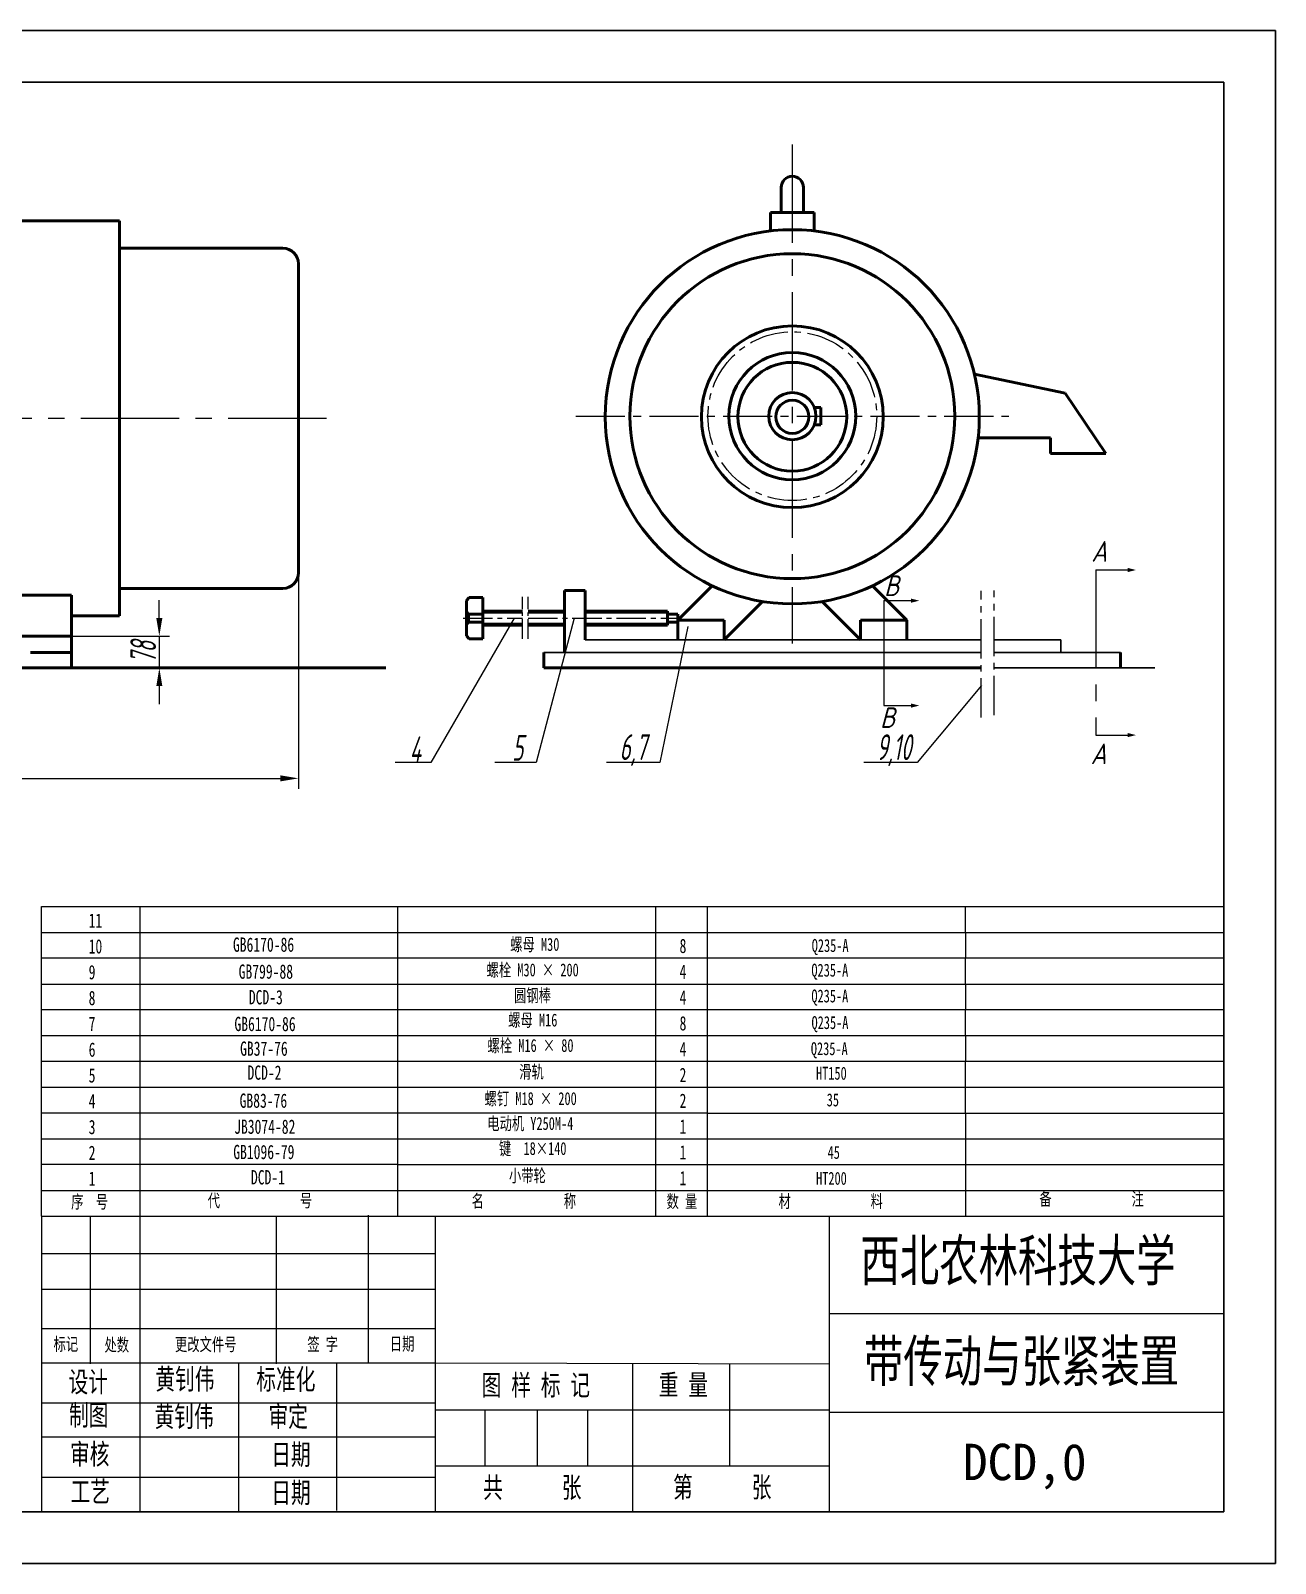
# Model space of a CAD drawing. Header units: millimetres. Extents: x 5619231 to 5619651, y 2498045 to 2498342.
# Drawn here: x 5619410.2 to 5619651.5, y 2498045.2 to 2498342.2 of the extents above; entities that cross this region are included whole.
import ezdxf

# ---------------------------------------------------------------- set-up
doc = ezdxf.new("R2010")
doc.units = ezdxf.units.MM
doc.linetypes.add('CENTER2', pattern=[28.575, 19.05, -3.175, 3.175, -3.175])
doc.layers.add('点画线', color=7, linetype='CENTER2')
doc.layers.add('细实线', color=7, linetype='Continuous')
doc.layers.add('粗实线', color=7, linetype='Continuous', lineweight=50)
doc.styles.add('仿宋6', font='', dxfattribs={"width": 0.7, "height": 4})
doc.styles.add('字母和数字', font='gbeitc.shx', dxfattribs={"width": 0.7, "height": 5})
doc.styles.add('工程字', font='', dxfattribs={"width": 0.7, "height": 2.5})
doc.styles.add('文字', font='', dxfattribs={"width": 0.7})
doc.styles.add('样式 1', font='times.ttf', dxfattribs={"height": 4})
doc.styles.get('仿宋6').set_extended_font_data('FangSong')
doc.styles.get('工程字').set_extended_font_data('FangSong')
doc.styles.get('文字').set_extended_font_data('FangSong')
doc.dimstyles.new('直线', dxfattribs={"dimtxt": 5, "dimasz": 3.5, "dimexe": 2, "dimexo": 0, "dimtad": 1, "dimtxsty": '字母和数字', "dimcen": 2.5, "dimadec": 0, "dimazin": 0, "dimtfac": 1, "dimtmove": 0, "dimatfit": 3, "dimfxl": 1, "dimarcsym": 0})

# ---------------------------------------------------------------- blocks, each defined once
blk = doc.blocks.new('*D8')
at = {"layer": 'Defpoints', "color": 0, "transparency": 16777216}
for p in [(5619304.22, 2498239.35), (5619462.09, 2498239.35), (5619462.09, 2498197.33)]:
    blk.add_point(p, dxfattribs=at)
at = {"layer": '细实线', "color": 0, "lineweight": -2, "transparency": 16777216}
for p, q in [((5619304.22, 2498239.35), (5619304.22, 2498195.33)), ((5619462.09, 2498239.35), (5619462.09, 2498195.33)), ((5619307.72, 2498197.33), (5619458.59, 2498197.33))]:
    blk.add_line(p, q, dxfattribs=at)
at = {"layer": '细实线', "color": 0, "transparency": 16777216}
for points in [[(5619307.72, 2498197.92), (5619307.72, 2498196.75), (5619304.22, 2498197.33)], [(5619458.59, 2498197.92), (5619458.59, 2498196.75), (5619462.09, 2498197.33)]]:
    blk.add_solid(points, dxfattribs=at)
at = {"layer": '细实线', "color": 0, "transparency": 16777216, "insert": (5619383.16, 2498200.46), "char_height": 5, "attachment_point": 5, "style": '字母和数字'}
blk.add_mtext('908', dxfattribs=at)
blk = doc.blocks.new('*D9')
at = {"layer": 'Defpoints', "color": 0, "transparency": 16777216}
for p in [(5619418.08, 2498224.89), (5619418.08, 2498218.72), (5619435.12, 2498218.72)]:
    blk.add_point(p, dxfattribs=at)
at = {"layer": '细实线', "color": 0, "lineweight": -2, "transparency": 16777216}
for p, q in [((5619435.12, 2498228.39), (5619435.12, 2498231.89)), ((5619418.08, 2498224.89), (5619437.12, 2498224.89)), ((5619435.12, 2498224.89), (5619435.12, 2498218.72)), ((5619418.08, 2498218.72), (5619437.12, 2498218.72)), ((5619435.12, 2498215.22), (5619435.12, 2498211.72))]:
    blk.add_line(p, q, dxfattribs=at)
at = {"layer": '细实线', "color": 0, "transparency": 16777216}
for points in [[(5619434.54, 2498228.39), (5619435.71, 2498228.39), (5619435.12, 2498224.89)], [(5619434.54, 2498215.22), (5619435.71, 2498215.22), (5619435.12, 2498218.72)]]:
    blk.add_solid(points, dxfattribs=at)
at = {"layer": '细实线', "color": 0, "transparency": 16777216, "insert": (5619432, 2498221.81), "char_height": 5, "attachment_point": 5, "rotation": 90, "style": '字母和数字'}
blk.add_mtext('78', dxfattribs=at)

msp = doc.modelspace()

# ---------------------------------------------------------------- linework, layer by layer
at = {"layer": '点画线'}
for p, q in [((5619557.827, 2498320.132), (5619557.827, 2498223.466)), ((5619305.612, 2498267.105), (5619469.652, 2498267.105)), ((5619616.662, 2498237.713), (5619616.662, 2498205.713))]:
    msp.add_line(p, q, dxfattribs=at)
at = {"layer": '点画线', "ltscale": 0.5}
msp.add_line((5619515.832, 2498267.515), (5619599.821, 2498267.515), dxfattribs=at)
at = {"layer": '点画线', "color": 0, "linetype": 'CENTER2', "lineweight": -3, "ltscale": 0.4}
for p, q in [((5619594.46, 2498209.136), (5619594.46, 2498233.662)), ((5619596.933, 2498209.56), (5619596.933, 2498233.713))]:
    msp.add_line(p, q, dxfattribs=at)
at = {"layer": '点画线', "color": 0, "linetype": 'CENTER2', "ltscale": 0.2}
for p, q in [((5619505.512, 2498224.377), (5619505.512, 2498232.51)), ((5619506.594, 2498224.379), (5619506.594, 2498232.512))]:
    msp.add_line(p, q, dxfattribs=at)
at = {"layer": '点画线', "color": 0, "linetype": 'CENTER2', "ltscale": 0.3}
for p, q in [((5619493.99, 2498228.379), (5619505.512, 2498228.379)), ((5619506.594, 2498228.379), (5619535.641, 2498228.379))]:
    msp.add_line(p, q, dxfattribs=at)
at = {"layer": '点画线', "ltscale": 0.4}
msp.add_circle((5619557.827, 2498267.515), 16.355, dxfattribs=at)
at = {"layer": '粗实线', "color": 0, "linetype": 'ByBlock', "lineweight": 30}
for p, q in [((5619651.46, 2498342.219), (5619231.46, 2498342.219)), ((5619651.46, 2498045.219), (5619651.46, 2498342.219)), ((5619441.46, 2498332.219), (5619256.46, 2498332.219)), ((5619641.46, 2498332.219), (5619441.46, 2498332.219)), ((5619641.46, 2498193.719), (5619641.46, 2498332.219)), ((5619594.46, 2498221.713), (5619509.641, 2498221.713)), ((5619517.641, 2498224.162), (5619594.46, 2498224.162)), ((5619596.933, 2498224.162), (5619609.896, 2498224.162)), ((5619621.469, 2498221.713), (5619596.933, 2498221.713)), ((5619609.896, 2498221.713), (5619609.896, 2498224.162)), ((5619596.933, 2498218.718), (5619628.103, 2498218.718)), ((5619641.46, 2498055.219), (5619641.46, 2498193.719)), ((5619441.46, 2498055.219), (5619256.46, 2498055.219)), ((5619441.46, 2498055.219), (5619641.46, 2498055.219)), ((5619231.46, 2498045.219), (5619651.46, 2498045.219))]:
    msp.add_line(p, q, dxfattribs=at)
at = {"layer": '粗实线'}
for p, q in [((5619555.666, 2498307.007), (5619555.666, 2498311.847)), ((5619559.987, 2498307.007), (5619559.987, 2498311.847)), ((5619427.407, 2498305.358), (5619345.388, 2498305.358)), ((5619427.407, 2498305.358), (5619427.407, 2498228.851)), ((5619553.611, 2498307.007), (5619553.611, 2498303.402)), ((5619553.611, 2498307.007), (5619562.042, 2498307.007)), ((5619562.042, 2498307.007), (5619562.042, 2498303.402)), ((5619427.407, 2498300.073), (5619459.071, 2498300.073)), ((5619462.091, 2498267.105), (5619462.091, 2498297.053)), ((5619593.121, 2498275.662), (5619610.726, 2498271.953)), ((5619610.726, 2498271.953), (5619618.614, 2498260.308)), ((5619563.366, 2498269.181), (5619562.092, 2498269.181)), ((5619563.366, 2498267.515), (5619563.366, 2498269.181)), ((5619462.091, 2498267.105), (5619462.091, 2498237.156)), ((5619563.366, 2498267.515), (5619563.366, 2498265.849)), ((5619563.366, 2498265.849), (5619562.092, 2498265.849)), ((5619607.897, 2498263.308), (5619593.844, 2498263.308)), ((5619607.897, 2498260.308), (5619607.897, 2498263.308)), ((5619618.614, 2498260.308), (5619607.897, 2498260.308)), ((5619427.407, 2498234.136), (5619459.071, 2498234.136)), ((5619535.641, 2498227.978), (5619542.304, 2498234.641)), ((5619580.012, 2498227.978), (5619573.349, 2498234.641)), ((5619356.084, 2498232.809), (5619418.082, 2498232.809)), ((5619418.082, 2498232.809), (5619418.082, 2498224.894)), ((5619544.585, 2498224.162), (5619552.038, 2498231.615)), ((5619571.068, 2498224.162), (5619563.615, 2498231.615)), ((5619427.407, 2498228.851), (5619418.082, 2498228.851)), ((5619495.061, 2498229.166), (5619494.654, 2498229.573)), ((5619495.068, 2498227.58), (5619494.654, 2498227.166)), ((5619535.641, 2498224.162), (5619535.641, 2498227.978)), ((5619535.641, 2498227.978), (5619544.585, 2498227.978)), ((5619544.585, 2498227.978), (5619544.585, 2498224.162)), ((5619580.012, 2498227.978), (5619571.068, 2498227.978)), ((5619571.068, 2498227.978), (5619571.068, 2498224.162)), ((5619580.012, 2498224.162), (5619580.012, 2498227.978)), ((5619356.084, 2498224.894), (5619418.082, 2498224.894)), ((5619418.082, 2498224.894), (5619418.082, 2498218.718)), ((5619417.967, 2498221.713), (5619410.179, 2498221.713)), ((5619621.469, 2498221.713), (5619621.469, 2498218.718)), ((5619280.034, 2498218.718), (5619479.037, 2498218.718)), ((5619418.082, 2498218.718), (5619410.179, 2498218.718)), ((5619509.641, 2498218.718), (5619594.46, 2498218.718))]:
    msp.add_line(p, q, dxfattribs=at)
at = {"layer": '粗实线', "color": 0, "linetype": 'ByBlock'}
for p, q in [((5619513.641, 2498229.713), (5619513.641, 2498233.713)), ((5619513.641, 2498233.713), (5619517.641, 2498233.713)), ((5619517.641, 2498233.713), (5619517.641, 2498224.162)), ((5619495.214, 2498232.379), (5619494.654, 2498231.819)), ((5619494.654, 2498228.379), (5619494.654, 2498231.819)), ((5619495.214, 2498232.379), (5619497.854, 2498232.379)), ((5619497.854, 2498232.379), (5619497.854, 2498224.379)), ((5619494.654, 2498224.939), (5619494.654, 2498228.379)), ((5619495.061, 2498229.166), (5619497.854, 2498229.179)), ((5619495.061, 2498229.179), (5619495.068, 2498227.579)), ((5619495.068, 2498227.58), (5619497.854, 2498227.579)), ((5619497.854, 2498229.713), (5619505.512, 2498229.713)), ((5619506.594, 2498229.713), (5619513.641, 2498229.713)), ((5619513.641, 2498229.713), (5619513.641, 2498221.713)), ((5619517.641, 2498229.713), (5619533.641, 2498229.713)), ((5619533.641, 2498229.713), (5619533.641, 2498227.044)), ((5619533.641, 2498229.179), (5619533.641, 2498229.179)), ((5619533.641, 2498229.179), (5619533.641, 2498229.179)), ((5619533.641, 2498229.179), (5619535.641, 2498229.179)), ((5619533.641, 2498227.579), (5619535.641, 2498227.579)), ((5619535.641, 2498227.579), (5619535.641, 2498229.179)), ((5619494.654, 2498224.939), (5619495.214, 2498224.379)), ((5619497.854, 2498227.044), (5619505.512, 2498227.044)), ((5619506.594, 2498227.044), (5619513.641, 2498227.044)), ((5619533.641, 2498227.044), (5619517.641, 2498227.044)), ((5619497.854, 2498224.379), (5619495.214, 2498224.379)), ((5619509.641, 2498221.713), (5619509.641, 2498218.718))]:
    msp.add_line(p, q, dxfattribs=at)
at = {"layer": '粗实线', "color": 0, "linetype": 'ByBlock', "lineweight": -3}
for p, q in [((5619503.886, 2498228.379), (5619487.752, 2498200.434)), ((5619515.526, 2498228.379), (5619508.164, 2498200.434)), ((5619537.555, 2498226.737), (5619532.164, 2498200.434)), ((5619594.51, 2498215.313), (5619582.041, 2498200.434)), ((5619508.164, 2498200.434), (5619500.164, 2498200.434)), ((5619532.164, 2498200.434), (5619521.807, 2498200.434)), ((5619582.041, 2498200.434), (5619571.66, 2498200.434)), ((5619412.3, 2498112.482), (5619412.3, 2498172.482)), ((5619412.3, 2498172.482), (5619641.46, 2498172.482)), ((5619431.388, 2498167.482), (5619431.388, 2498172.482)), ((5619481.388, 2498112.482), (5619481.388, 2498172.482)), ((5619531.388, 2498112.482), (5619531.388, 2498172.482)), ((5619541.388, 2498112.482), (5619541.388, 2498172.482)), ((5619591.388, 2498167.482), (5619591.388, 2498172.482)), ((5619412.3, 2498167.482), (5619641.388, 2498167.482)), ((5619431.388, 2498162.482), (5619431.388, 2498167.482)), ((5619591.388, 2498167.482), (5619591.388, 2498162.482)), ((5619641.46, 2498162.482), (5619412.3, 2498162.482)), ((5619431.388, 2498157.482), (5619431.388, 2498162.482)), ((5619591.388, 2498157.482), (5619591.388, 2498162.482)), ((5619591.388, 2498162.482), (5619591.388, 2498162.482)), ((5619412.3, 2498157.482), (5619641.46, 2498157.482)), ((5619431.388, 2498152.482), (5619431.388, 2498157.482)), ((5619591.388, 2498157.482), (5619591.388, 2498152.482)), ((5619641.388, 2498152.482), (5619412.3, 2498152.482)), ((5619431.388, 2498147.482), (5619431.388, 2498152.482)), ((5619591.388, 2498147.482), (5619591.388, 2498152.482)), ((5619412.3, 2498147.482), (5619641.388, 2498147.482)), ((5619431.388, 2498142.482), (5619431.388, 2498147.482)), ((5619591.388, 2498147.482), (5619591.388, 2498142.482)), ((5619641.46, 2498142.482), (5619412.3, 2498142.482)), ((5619431.388, 2498137.482), (5619431.388, 2498142.482)), ((5619591.388, 2498137.482), (5619591.388, 2498142.482)), ((5619412.3, 2498137.482), (5619641.46, 2498137.482)), ((5619431.388, 2498132.482), (5619431.388, 2498137.482)), ((5619591.388, 2498132.482), (5619591.388, 2498137.482)), ((5619541.388, 2498132.482), (5619412.3, 2498132.482)), ((5619431.388, 2498127.482), (5619431.388, 2498132.482)), ((5619541.388, 2498132.482), (5619641.46, 2498132.482)), ((5619591.388, 2498132.482), (5619591.388, 2498112.482)), ((5619412.3, 2498127.482), (5619531.388, 2498127.482)), ((5619431.388, 2498122.482), (5619431.388, 2498127.482)), ((5619531.388, 2498127.482), (5619641.46, 2498127.482)), ((5619481.388, 2498122.482), (5619412.3, 2498122.482)), ((5619431.388, 2498117.482), (5619431.388, 2498122.482)), ((5619481.388, 2498122.482), (5619641.388, 2498122.482)), ((5619412.3, 2498117.482), (5619641.46, 2498117.482)), ((5619431.388, 2498112.482), (5619431.388, 2498117.482)), ((5619421.769, 2498083.871), (5619421.769, 2498112.503)), ((5619431.388, 2498055.24), (5619431.388, 2498112.503)), ((5619457.77, 2498112.482), (5619457.77, 2498083.85)), ((5619475.692, 2498084.072), (5619475.692, 2498112.703)), ((5619488.651, 2498055.417), (5619488.651, 2498112.482)), ((5619565.003, 2498055.219), (5619565.003, 2498112.482)), ((5619412.3, 2498105.242), (5619488.651, 2498105.242)), ((5619412.3, 2498098.365), (5619488.651, 2498098.365)), ((5619641.354, 2498093.593), (5619565.003, 2498093.593)), ((5619412.3, 2498090.715), (5619488.651, 2498090.715)), ((5619412.3, 2498084.049), (5619488.651, 2498084.049)), ((5619450.476, 2498083.85), (5619450.476, 2498055.219)), ((5619469.564, 2498055.44), (5619469.564, 2498084.072)), ((5619488.651, 2498084.049), (5619565.003, 2498083.851)), ((5619526.827, 2498083.95), (5619526.827, 2498055.417)), ((5619545.627, 2498083.95), (5619545.627, 2498064.101)), ((5619412.3, 2498076.304), (5619488.651, 2498076.304)), ((5619488.651, 2498074.954), (5619565.003, 2498074.954)), ((5619565.003, 2498074.505), (5619641.354, 2498074.505)), ((5619412.3, 2498069.733), (5619488.651, 2498069.733)), ((5619488.651, 2498064.101), (5619565.003, 2498064.101)), ((5619412.3, 2498061.909), (5619488.651, 2498061.909))]:
    msp.add_line(p, q, dxfattribs=at)
at = {"layer": '粗实线'}
for centre, radius in [((5619557.827, 2498267.399), 36.249), ((5619557.827, 2498267.515), 31.475), ((5619557.827, 2498267.399), 17.614), ((5619557.827, 2498267.515), 12.305), ((5619557.827, 2498267.399), 10.542), ((5619557.827, 2498267.515), 4.579), ((5619557.827, 2498267.399), 3.214)]:
    msp.add_circle(centre, radius, dxfattribs=at)
for centre, radius, start, end in [((5619557.827, 2498311.847), 2.161, 0, 180), ((5619459.071, 2498297.053), 3.02, 0, 90), ((5619459.071, 2498237.156), 3.02, 270, 0)]:
    msp.add_arc(centre, radius, start, end, dxfattribs=at)
at = {"layer": '细实线'}
for p, q in [((5619616.662, 2498237.713), (5619622.844, 2498237.713)), ((5619575.54, 2498231.764), (5619580.855, 2498231.764)), ((5619575.54, 2498231.764), (5619575.54, 2498211.434)), ((5619497.854, 2498229.378), (5619505.512, 2498229.378)), ((5619497.854, 2498227.38), (5619505.512, 2498227.38)), ((5619506.594, 2498229.378), (5619513.641, 2498229.378)), ((5619506.594, 2498227.38), (5619513.641, 2498227.38)), ((5619517.641, 2498229.378), (5619533.641, 2498229.378)), ((5619517.641, 2498227.38), (5619533.641, 2498227.38)), ((5619575.54, 2498211.434), (5619580.855, 2498211.434)), ((5619616.662, 2498205.713), (5619622.844, 2498205.713)), ((5619487.752, 2498200.434), (5619480.828, 2498200.434)), ((5619412.3, 2498112.482), (5619641.46, 2498112.482)), ((5619412.3, 2498112.482), (5619412.3, 2498055.219)), ((5619498.238, 2498074.954), (5619498.238, 2498064.101)), ((5619508.364, 2498074.954), (5619508.364, 2498064.101)), ((5619518.153, 2498074.954), (5619518.153, 2498064.101))]:
    msp.add_line(p, q, dxfattribs=at)
for points in [[(5619622.844, 2498237.713, 0.8, 0, 0), (5619624.444, 2498237.713, 0, 0, 0)], [(5619580.855, 2498231.764, 0.8, 0, 0), (5619582.455, 2498231.764, 0, 0, 0)], [(5619580.855, 2498211.434, 0.8, 0, 0), (5619582.455, 2498211.434, 0, 0, 0)], [(5619622.844, 2498205.713, 0.8, 0, 0), (5619624.444, 2498205.713, 0, 0, 0)]]:
    msp.add_lwpolyline(points, format="xyseb", dxfattribs=at)

# ---------------------------------------------------------------- texts
at = {"color": 0, "linetype": 'ByBlock', "lineweight": -3, "attachment_point": 1}
for s, width, gutter_width, insert, char_height, style in [('{\\Fgbeitc|c134;B}', 16.87298, 15.372, (5619574.823, 2498211.097), 4, '样式 1'), ('4', 16.87298, 15.372, (5619483.635, 2498205.463), 5, '字母和数字'), ('5', 16.87298, 15.372, (5619503.519, 2498205.756), 5, '字母和数字'), ('6,7', 16.87298, 15.372, (5619524.339, 2498205.889), 5, '字母和数字'), ('9,10', 16.87298, 15.372, (5619574.168, 2498205.873), 5, '字母和数字'), ('11', 15.18859, 13.838, (5619421.425, 2498171.158), 2.7676, '文字'), ('10', 15.18859, 13.838, (5619421.425, 2498166.158), 2.7676, '文字'), ('{\\fSimSun|b0|i0|c134|p2;GB6170-86}', 15.18859, 13.838, (5619449.394, 2498166.494), 2.76756, '文字'), ('{\\fSimSun|b0|i0|c134|p2;螺母 M30}', 15.18859, 13.838, (5619503.137, 2498166.41), 2.5, '工程字'), ('{\\fSimSun|b0|i0|c134|p2;8}', 15.18859, 13.838, (5619535.969, 2498166.249), 2.76756, '文字'), ('{\\fSimSun|b0|i0|c134|p2;Q235-A}', 15.18859, 13.838, (5619561.592, 2498166.196), 2.5, '工程字'), ('9', 15.18859, 13.838, (5619421.425, 2498161.158), 2.768, '文字'), ('{\\fSimSun|b0|i0|c134|p2; GB799-88}', 15.18859, 13.838, (5619449.187, 2498161.271), 2.76756, '文字'), ('{\\fSimSun|b0|i0|c134|p2;螺栓 M30 × 200}', 25.71454, 13.838, (5619498.555, 2498161.465), 2.5, '工程字'), ('{\\fSimSun|b0|i0|c134|p2;4}', 15.18859, 13.838, (5619535.969, 2498161.249), 2.76756, '文字'), ('{\\fSimSun|b0|i0|c134|p2;Q235-A}', 15.18859, 13.838, (5619561.526, 2498161.419), 2.5, '工程字'), ('8', 15.18859, 13.838, (5619421.425, 2498156.158), 2.768, '文字'), ('{\\fSimSun|b0|i0|c134|p2; DCD-3}', 15.18859, 13.838, (5619451.153, 2498156.306), 2.76756, '文字'), ('{\\fSimSun|b0|i0|c134|p2;圆钢棒}', 15.18859, 13.838, (5619503.882, 2498156.511), 2.5, '工程字'), ('{\\fSimSun|b0|i0|c134|p2;4}', 15.18859, 13.838, (5619535.969, 2498156.249), 2.76756, '文字'), ('{\\fSimSun|b0|i0|c134|p2;Q235-A}', 15.18859, 13.838, (5619561.526, 2498156.411), 2.5, '工程字'), ('7', 15.18859, 13.838, (5619421.425, 2498151.158), 2.768, '文字'), ('{\\fSimSun|b0|i0|c134|p2;GB6170-86}', 15.18859, 13.838, (5619449.686, 2498151.122), 2.76756, '文字'), ('{\\fSimSun|b0|i0|c134|p2;螺母 M16}', 15.18859, 13.838, (5619502.746, 2498151.75), 2.5, '工程字'), ('{\\fSimSun|b0|i0|c134|p2;8}', 15.18859, 13.838, (5619535.969, 2498151.249), 2.76756, '文字'), ('{\\fSimSun|b0|i0|c134|p2;Q235-A}', 15.18859, 13.838, (5619561.552, 2498151.257), 2.5, '工程字'), ('6', 15.18859, 13.838, (5619421.425, 2498146.158), 2.768, '文字'), ('{\\fSimSun|b0|i0|c134|p2;GB37-76}', 15.18859, 13.838, (5619450.781, 2498146.348), 2.76756, '文字'), ('{\\fSimSun|b0|i0|c134|p2;螺栓 M16 × 80}', 24.41181, 13.838, (5619498.739, 2498146.825), 2.5, '工程字'), ('{\\fSimSun|b0|i0|c134|p2;4}', 15.18859, 13.838, (5619535.969, 2498146.249), 2.76756, '文字'), ('{\\fSimSun|b0|i0|c134|p2;Q235-A}', 15.18859, 13.838, (5619561.423, 2498146.199), 2.5, '工程字'), ('{\\fSimSun|b0|i0|c134|p2;DCD-2}', 15.18859, 13.838, (5619452.213, 2498141.701), 2.76756, '文字'), ('{\\fSimSun|b0|i0|c134|p2;滑轨}', 15.18859, 13.838, (5619504.877, 2498141.713), 2.5, '工程字'), ('{\\fSimSun|b0|i0|c134|p2;HT150}', 15.18859, 13.838, (5619562.42, 2498141.439), 2.5, '工程字'), ('5', 15.18859, 13.838, (5619421.425, 2498141.158), 2.768, '文字'), ('{\\fSimSun|b0|i0|c134|p2;2}', 15.18859, 13.838, (5619535.969, 2498141.249), 2.76756, '文字'), ('4', 15.18859, 13.838, (5619421.425, 2498136.158), 2.768, '文字'), ('{\\fSimSun|b0|i0|c134|p2;GB83-76}', 15.18859, 13.838, (5619450.685, 2498136.262), 2.76756, '文字'), ('{\\fSimSun|b0|i0|c134|p2;螺钉 M18 × 200}', 27.59044, 13.838, (5619498.171, 2498136.532), 2.5, '工程字'), ('{\\fSimSun|b0|i0|c134|p2;2}', 15.18859, 13.838, (5619535.969, 2498136.249), 2.76756, '文字'), ('{\\fSimSun|b0|i0|c134|p2;35}', 15.18859, 13.838, (5619564.497, 2498136.273), 2.5, '工程字'), ('3', 15.18859, 13.838, (5619421.425, 2498131.158), 2.768, '文字'), ('{\\fSimSun|b0|i0|c134|p2;JB3074-82}', 15.18859, 13.838, (5619449.635, 2498131.219), 2.76756, '文字'), ('{\\fSimSun|b0|i0|c134|p2;电动机 Y250M-4}', 26.91303, 13.838, (5619498.687, 2498131.703), 2.5, '工程字'), ('{\\fSimSun|b0|i0|c134|p2;1}', 15.18859, 13.838, (5619535.969, 2498131.249), 2.76756, '文字'), ('{\\fSimSun|b0|i0|c134|p2;键  18×140}', 24.41181, 13.838, (5619500.948, 2498126.852), 2.5, '工程字'), ('2', 15.18859, 13.838, (5619421.425, 2498126.158), 2.768, '文字'), ('{\\fSimSun|b0|i0|c134|p2;GB1096-79}', 15.18859, 13.838, (5619449.456, 2498126.314), 2.76756, '文字'), ('{\\fSimSun|b0|i0|c134|p2;1}', 15.18859, 13.838, (5619535.969, 2498126.249), 2.76756, '文字'), ('{\\fSimSun|b0|i0|c134|p2;45}', 15.18859, 13.838, (5619564.661, 2498126.096), 2.5, '工程字'), ('1', 15.18859, 13.838, (5619421.425, 2498121.158), 2.768, '文字'), ('{\\fSimSun|b0|i0|c134|p2;DCD-1}', 15.18859, 13.838, (5619452.887, 2498121.416), 2.76756, '文字'), ('{\\fSimSun|b0|i0|c134|p2;小带轮}', 24.41181, 13.838, (5619502.897, 2498121.603), 2.5, '工程字'), ('{\\fSimSun|b0|i0|c134|p2;1}', 15.18859, 13.838, (5619535.969, 2498121.249), 2.76756, '文字'), ('{\\fSimSun|b0|i0|c134|p2;HT200}', 15.18859, 13.838, (5619562.434, 2498121.079), 2.5, '工程字'), ('{\\fSimSun|b0|i0|c134|p2;序  号}', 15.18859, 13.838, (5619418.032, 2498116.533), 2.5, '工程字'), ('{\\fSimSun|b0|i0|c134|p2;       代             号}', 47.74196, 15.937, (5619436.171, 2498116.763), 2.5, '工程字'), ('{\\fSimSun|b0|i0|c134|p2;       名             称}', 47.74196, 15.937, (5619487.328, 2498116.685), 2.5, '工程字'), ('{\\fSimSun|b0|i0|c134|p2;数 量}', 15.18859, 13.838, (5619533.444, 2498116.604), 2.5, '工程字'), ('{\\fSimSun|b0|i0|c134|p2;      材             料}', 47.74196, 15.937, (5619547.999, 2498116.631), 2.5, '工程字'), ('{\\fSimSun|b0|i0|c134|p2;       备             注}', 47.74196, 15.937, (5619597.386, 2498117.076), 2.5, '工程字'), ('{\\fSimSun|b0|i0|c134|p2;西北农林科技大学}', 64.34767, 27.735, (5619571.017, 2498107.923), 8, '仿宋6'), ('{\\fSimSun|b0|i0|c134|p2;标记}', 15.18859, 13.838, (5619414.617, 2498088.959), 2.5, '工程字'), ('{\\fSimSun|b0|i0|c134|p2;处数}', 15.18859, 13.838, (5619424.494, 2498088.815), 2.5, '工程字'), ('{\\fSimSun|b0|i0|c134|p2;更改文件号}', 15.18859, 13.838, (5619438.157, 2498088.901), 2.5, '工程字'), ('{\\fSimSun|b0|i0|c134|p2;签 字}', 15.18859, 13.838, (5619463.816, 2498088.935), 2.5, '工程字'), ('{\\fSimSun|b0|i0|c134|p2;日期}', 15.18859, 13.838, (5619479.798, 2498088.99), 2.5, '工程字'), ('{\\fSimSun|b0|i0|c134|p2;带传动与张紧装置}', 67.94293, 35.277, (5619571.713, 2498088.445), 8, '仿宋6'), ('{\\fSimSun|b0|i0|c134|p2;设计}', 33.88321, 30.87, (5619417.529, 2498082.381), 4, '仿宋6'), ('{\\fSimSun|b0|i0|c134|p2;黄钊伟}', 33.88321, 30.87, (5619434.36, 2498082.944), 4, '仿宋6'), ('{\\fSimSun|b0|i0|c134|p2;标准化}', 22.17127, 20.199, (5619453.925, 2498082.885), 4, '仿宋6'), ('{\\fSimSun|b0|i0|c134|p2;图 样 标 记}', 38.72048, 35.277, (5619497.617, 2498081.759), 4, '仿宋6'), ('{\\fSimSun|b0|i0|c134|p2;重 量}', 38.72048, 35.277, (5619531.94, 2498081.812), 4, '仿宋6'), ('{\\fSimSun|b0|i0|c134|p2;制图}', 33.88321, 30.87, (5619417.618, 2498075.934), 4, '仿宋6'), ('{\\fSimSun|b0|i0|c134|p2;黄钊伟}', 33.88321, 30.87, (5619434.205, 2498075.682), 4, '仿宋6'), ('{\\fSimSun|b0|i0|c134|p2;审定}', 33.88321, 30.87, (5619456.284, 2498075.696), 4, '仿宋6'), ('{\\fSimSun|b0|i0|c134|p2;审核}', 33.88321, 30.87, (5619417.806, 2498068.387), 4, '仿宋6'), ('{\\fSimSun|b0|i0|c134|p2;日期}', 33.88321, 30.87, (5619456.821, 2498068.317), 4, '仿宋6'), ('{\\fSimSun|b0|i0|c134|p2;DCD,0}', 23.89641, 35.277, (5619590.877, 2498068.395), 7.05537, '样式 1'), ('{\\fSimSun|b0|i0|c134|p2;工艺}', 33.88321, 30.87, (5619417.916, 2498061.133), 4, '仿宋6'), ('{\\fSimSun|b0|i0|c134|p2;日期}', 33.88321, 30.87, (5619456.825, 2498060.92), 4, '仿宋6'), ('{\\fSimSun|b0|i0|c134|p2;共      张}', 38.72048, 35.277, (5619497.891, 2498061.931), 4, '仿宋6'), ('{\\fSimSun|b0|i0|c134|p2;第      张}', 38.72048, 35.277, (5619534.713, 2498062.005), 4, '仿宋6')]:
    msp.add_mtext_dynamic_manual_height_columns(s, width=width, gutter_width=gutter_width, heights=[0], dxfattribs=dict(at, insert=insert, char_height=char_height, style=style))
at = {"layer": '细实线', "color": 0, "linetype": 'ByBlock', "lineweight": -3, "char_height": 4, "attachment_point": 1, "style": '样式 1'}
for s, width, gutter_width, insert in [('{\\Fgbeitc|c134;A}', 26.55836, 24.196, (5619615.782, 2498243.313)), ('{\\Fgbeitc|c134;B}', 16.87298, 15.372, (5619575.609, 2498236.652)), ('{\\Fgbeitc|c134;A}', 26.55836, 24.196, (5619615.652, 2498204.087))]:
    msp.add_mtext_dynamic_manual_height_columns(s, width=width, gutter_width=gutter_width, heights=[0], dxfattribs=dict(at, insert=insert))

# ---------------------------------------------------------------- dimensions: what is measured, and where the dimension line sits
at = {"layer": '细实线'}
dim = msp.add_linear_dim(base=(5619462.091, 2498197.335), p1=(5619304.224, 2498239.354), p2=(5619462.091, 2498239.354), text='908', dimstyle='直线', dxfattribs=at)
dim.commit()
dim.dimension.update_dxf_attribs({"geometry": '*D8', "text_midpoint": (5619383.157, 2498200.46)})
dim = msp.add_linear_dim(base=(5619435.123, 2498218.718), p1=(5619418.082, 2498224.894), p2=(5619418.082, 2498218.718), angle=90, text='78', dimstyle='直线', dxfattribs=at)
dim.commit()
dim.dimension.update_dxf_attribs({"geometry": '*D9', "text_midpoint": (5619431.998, 2498221.806)})

doc.saveas('drawing.dxf')
